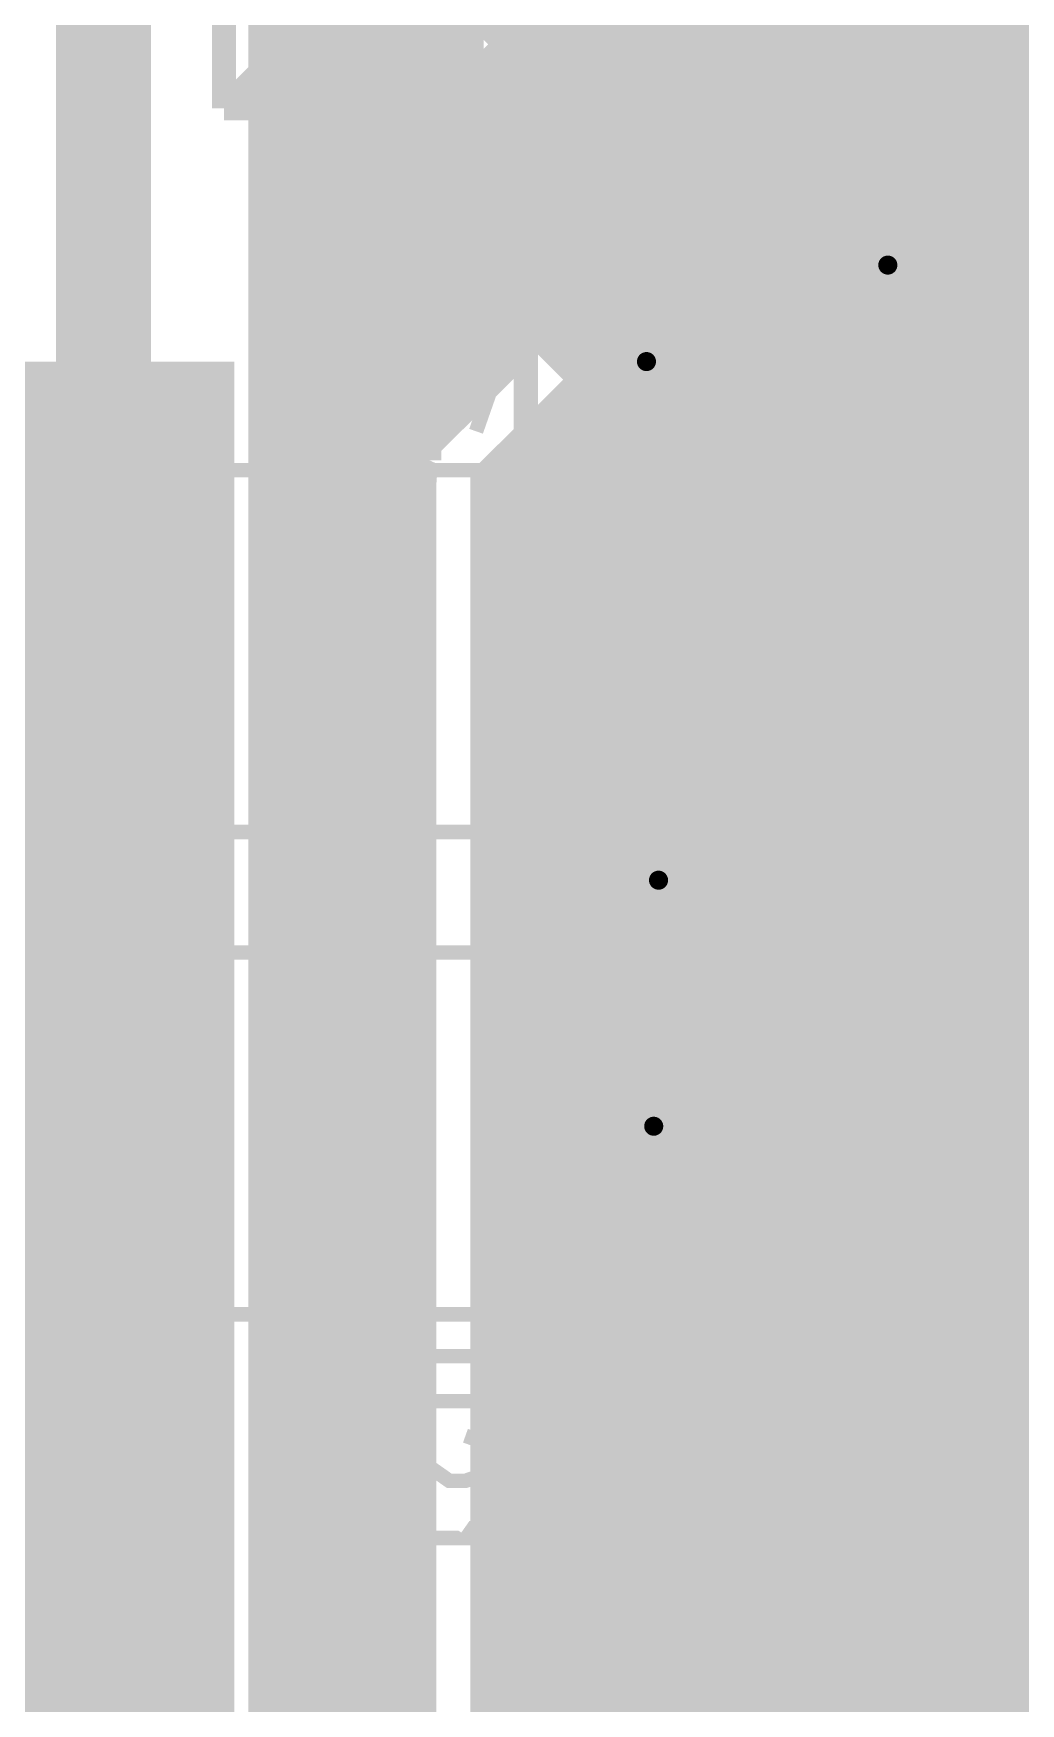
# Model space of a CAD drawing. Extents: x -11 to 221, y -93 to 178.
# Drawn here: x 67.21 to 77.6, y 91.15 to 108.74 of the extents above; entities that cross this region are included whole.
import ezdxf

# ---------------------------------------------------------------- set-up
doc = ezdxf.new("R2010")
doc.units = 0
doc.header["$MEASUREMENT"] = 0
doc.layers.get('0').update_dxf_attribs({"linetype": 'CONTINUOUS'})
for name, color, linetype in [('26-349-0_BOT', 7, 'CONTINUOUS'), ('26-349-0_DRD', 7, 'CONTINUOUS'), ('26-349-0_DRL', 2, 'CONTINUOUS'), ('26-349-0_FAB', 1, 'CONTINUOUS'), ('26-349-0_IN1', 3, 'CONTINUOUS'), ('26-349-0_IN2', 5, 'CONTINUOUS'), ('26-349-0_SMT', 14, 'CONTINUOUS'), ('26-349-0_SPT', 9, 'CONTINUOUS'), ('26-349-0_SST', 12, 'CONTINUOUS'), ('26-349-0_TOP', 11, 'CONTINUOUS'), ('THRUHOLE_TAP', 15, 'CONTINUOUS')]:
    doc.layers.add(name, color=color, linetype=linetype)

# ---------------------------------------------------------------- blocks, each defined once
blk = doc.blocks.new('ROUND_78')
at = {"const_width": 0.29972}
blk.add_lwpolyline([(-0.14986, 0, 1), (0.14986, 0, 1)], format="xyb", close=True, dxfattribs=at)
blk = doc.blocks.new('ROUND_82')
at = {"const_width": 0.29972}
blk.add_lwpolyline([(-0.14986, 0, 1), (0.14986, 0, 1)], format="xyb", close=True, dxfattribs=at)
blk = doc.blocks.new('ROUND_102')
at = {"const_width": 0.10033}
blk.add_lwpolyline([(-0.050164, 0, 1), (0.050164, 0, 1)], format="xyb", close=True, dxfattribs=at)
blk = doc.blocks.new('RECTANGLE_3')
blk.add_solid([(0.4826, 0.4064), (0.4826, -0.4064), (-0.4826, 0.4064), (-0.4826, -0.4064)])
blk = doc.blocks.new('RECTANGLE_17')
blk.add_solid([(0.508, 0.635), (0.508, -0.635), (-0.508, 0.635), (-0.508, -0.635)])
blk = doc.blocks.new('RECTANGLE_57')
blk.add_solid([(0.65024, 0.40005), (0.65024, -0.40005), (-0.65024, 0.40005), (-0.65024, -0.40005)])
blk = doc.blocks.new('ROUND_88')
at = {"const_width": 0.10033}
blk.add_lwpolyline([(-0.050164, 0, 1), (0.050164, 0, 1)], format="xyb", close=True, dxfattribs=at)

msp = doc.modelspace()

# ---------------------------------------------------------------- linework, layer by layer
at = {"layer": '26-349-0_DRD', "const_width": 0.254}
for points in [[(69.215, 110.49), (69.215, 107.95)], [(71.755, 110.49), (69.215, 107.95)], [(71.755, 107.95), (69.215, 110.49)], [(71.501, 110.49), (71.501, 107.95)], [(74.041, 110.49), (71.501, 107.95)], [(74.041, 107.95), (71.501, 110.49)], [(71.755, 107.95), (71.755, 110.49)], [(74.041, 107.95), (74.041, 110.49)], [(70.485, 110.3122), (70.485, 107.7722)], [(73.025, 110.3122), (70.485, 107.7722)], [(73.025, 107.7722), (70.485, 110.3122)], [(73.025, 107.7722), (73.025, 110.3122)], [(69.215, 107.95), (71.755, 107.95)], [(71.501, 107.95), (74.041, 107.95)], [(70.485, 107.7722), (73.025, 107.7722)], [(74.93, 107.569), (74.93, 105.029)], [(77.47, 107.569), (74.93, 107.569)], [(77.47, 107.569), (74.93, 105.029)], [(77.47, 105.029), (74.93, 107.569)], [(74.93, 107.569), (74.93, 105.029)], [(77.47, 107.569), (74.93, 107.569)], [(77.47, 107.569), (74.93, 105.029)], [(77.47, 105.029), (74.93, 107.569)], [(77.47, 105.029), (77.47, 107.569)], [(77.47, 105.029), (77.47, 107.569)], [(72.39, 106.553), (72.39, 104.013)], [(74.93, 106.553), (72.39, 106.553)], [(74.93, 106.553), (72.39, 104.013)], [(74.93, 104.013), (72.39, 106.553)], [(72.39, 106.553), (72.39, 104.013)], [(74.93, 106.553), (72.39, 106.553)], [(74.93, 106.553), (72.39, 104.013)], [(74.93, 104.013), (72.39, 106.553)], [(74.93, 104.013), (74.93, 106.553)], [(74.93, 104.013), (74.93, 106.553)], [(74.93, 105.029), (77.47, 105.029)], [(74.93, 105.029), (77.47, 105.029)], [(72.39, 104.013), (74.93, 104.013)], [(72.39, 104.013), (74.93, 104.013)], [(72.517, 101.092), (72.517, 98.552)], [(75.057, 101.092), (72.517, 101.092)], [(75.057, 101.092), (72.517, 98.552)], [(75.057, 98.552), (72.517, 101.092)], [(72.517, 101.092), (72.517, 98.552)], [(75.057, 101.092), (72.517, 101.092)], [(75.057, 101.092), (72.517, 98.552)], [(75.057, 98.552), (72.517, 101.092)], [(75.057, 98.552), (75.057, 101.092)], [(75.057, 98.552), (75.057, 101.092)], [(72.517, 98.552), (75.057, 98.552)], [(72.517, 98.552), (75.057, 98.552)], [(72.4662, 98.5012), (72.4662, 95.9612)], [(75.0062, 98.5012), (72.4662, 98.5012)], [(75.0062, 98.5012), (72.4662, 95.9612)], [(75.0062, 95.9612), (72.4662, 98.5012)], [(72.4662, 98.5012), (72.4662, 95.9612)], [(75.0062, 98.5012), (72.4662, 98.5012)], [(75.0062, 98.5012), (72.4662, 95.9612)], [(75.0062, 95.9612), (72.4662, 98.5012)], [(75.0062, 95.9612), (75.0062, 98.5012)], [(75.0062, 95.9612), (75.0062, 98.5012)], [(72.4662, 95.9612), (75.0062, 95.9612)], [(72.4662, 95.9612), (75.0062, 95.9612)]]:
    msp.add_lwpolyline(points, dxfattribs=at)
at = {"layer": '26-349-0_DRL', "const_width": 2.49936}
msp.add_lwpolyline([(68.072, 52.959), (68.072, 105.283)], dxfattribs=at)
at = {"layer": '26-349-0_FAB', "const_width": 1.00076}
msp.add_lwpolyline([(187.325, 48.26), (67.945, 48.26), (67.945, 115.57), (69.215, 116.84), (187.96, 116.84)], dxfattribs=at)
at = {"layer": '26-349-0_IN1', "const_width": 0.254}
for points in [[(165.481, 112.649), (71.247, 112.649), (69.596, 110.998), (69.596, 51.562)], [(72.5678, 112.649), (72.5678, 105.5878)], [(72.7964, 112.649), (72.7964, 105.8164)], [(73.025, 112.649), (73.025, 106.045)], [(73.2536, 112.649), (73.2536, 106.2736)], [(73.4822, 112.649), (73.4822, 106.5022)], [(73.7108, 112.649), (73.7108, 106.7308)], [(73.9394, 112.649), (73.9394, 106.9594)], [(74.168, 112.649), (74.168, 107.188)], [(74.3966, 112.649), (74.3966, 107.4166)], [(74.6252, 112.649), (74.6252, 107.6452)], [(74.8538, 112.649), (74.8538, 107.8738)], [(75.0824, 112.649), (75.0824, 108.1024)], [(75.311, 112.649), (75.311, 108.331)], [(75.5396, 112.649), (75.5396, 108.5596)], [(75.7682, 112.649), (75.7682, 108.7882)], [(75.946, 108.966), (71.374, 104.394)], [(69.8246, 108.90504), (69.8246, 51.562)], [(69.95922, 108.712), (69.596, 108.712)], [(70.0532, 108.62818), (70.0532, 51.562)], [(70.9676, 108.66882), (70.9676, 51.562)], [(71.10222, 108.712), (71.01078, 108.712)], [(71.1962, 108.56976), (71.1962, 51.562)], [(72.3392, 108.60278), (72.3392, 105.3592)], [(75.692, 108.712), (72.40778, 108.712)], [(71.28256, 108.4834), (69.596, 108.4834)], [(70.2818, 108.51642), (70.2818, 51.562)], [(70.5104, 108.48848), (70.5104, 51.562)], [(70.739, 108.5342), (70.739, 51.562)], [(71.4248, 108.38942), (71.4248, 104.4448)], [(72.1106, 108.40212), (72.1106, 105.1306)], [(75.4634, 108.4834), (72.2249, 108.4834)], [(75.2348, 108.2548), (69.596, 108.2548)], [(71.6534, 108.3183), (71.6534, 104.6734)], [(71.882, 108.32338), (71.882, 104.902)], [(83.60918, 108.22432), (76.073, 108.204)], [(77.597, 108.20908), (77.597, 96.393)], [(76.073, 108.204), (73.85558, 105.98658)], [(75.9968, 108.1278), (75.9968, 66.167)], [(76.2254, 108.204), (76.2254, 66.167)], [(76.454, 108.204), (76.454, 66.167)], [(76.6826, 108.20654), (76.6826, 66.167)], [(76.9112, 108.20654), (76.9112, 82.99958)], [(77.1398, 108.20654), (77.1398, 83.14944)], [(77.3684, 108.20654), (77.3684, 83.20278)], [(75.0062, 108.0262), (69.596, 108.0262)], [(75.7682, 107.8992), (75.7682, 66.167)], [(83.53552, 108.0262), (75.8952, 108.0262)], [(74.7776, 107.7976), (69.596, 107.7976)], [(83.52282, 107.7976), (75.6666, 107.7976)], [(74.549, 107.569), (69.596, 107.569)], [(83.58632, 107.569), (75.438, 107.569)], [(75.5396, 107.6706), (75.5396, 66.167)], [(74.3204, 107.3404), (69.596, 107.3404)], [(83.75142, 107.3404), (75.2094, 107.3404)], [(75.311, 107.442), (75.311, 66.167)], [(75.0824, 107.2134), (75.0824, 66.167)], [(74.0918, 107.1118), (69.596, 107.1118)], [(74.8538, 106.9848), (74.8538, 76.52766)], [(148.57222, 107.1118), (74.9808, 107.1118)], [(73.8632, 106.8832), (69.596, 106.8832)], [(84.02828, 106.8832), (74.7522, 106.8832)], [(73.6346, 106.6546), (69.596, 106.6546)], [(83.64982, 106.6546), (74.5236, 106.6546)], [(74.6252, 106.7562), (74.6252, 84.39658)], [(74.3966, 106.5276), (74.3966, 84.56168)], [(73.406, 106.426), (69.596, 106.426)], [(74.168, 106.299), (74.168, 105.80878)], [(83.5152, 106.426), (74.295, 106.426)], [(73.1774, 106.1974), (69.596, 106.1974)], [(80.71104, 106.1974), (74.0664, 106.1974)], [(72.9488, 105.9688), (69.596, 105.9688)], [(80.43418, 105.9688), (73.914, 105.9688)], [(73.9394, 106.0704), (73.9394, 105.95864)], [(72.7202, 105.7402), (69.596, 105.7402)], [(80.32242, 105.7402), (74.2315, 105.7402)], [(72.4916, 105.5116), (69.596, 105.5116)], [(80.29448, 105.5116), (74.35342, 105.5116)], [(72.263, 105.283), (69.596, 105.283)], [(80.3402, 105.283), (74.39152, 105.283)], [(72.0344, 105.0544), (69.596, 105.0544)], [(72.95388, 105.08488), (71.9328, 104.0638)], [(72.96404, 105.0544), (72.9234, 105.0544)], [(80.47482, 105.0544), (74.35342, 105.0544)], [(72.7964, 104.9274), (72.7964, 88.9889)], [(73.025, 104.91978), (73.025, 88.98382)], [(71.8058, 104.8258), (69.596, 104.8258)], [(72.5678, 104.6988), (72.5678, 88.91778)], [(73.0885, 104.8258), (72.6948, 104.8258)], [(74.168, 104.75722), (74.168, 84.62264)], [(80.85328, 104.8258), (74.2315, 104.8258)], [(71.5772, 104.5972), (69.596, 104.5972)], [(73.406, 104.5972), (72.4662, 104.5972)], [(73.2536, 104.6734), (73.2536, 88.90508)], [(73.4822, 104.5718), (73.4822, 88.70442)], [(73.7108, 104.55402), (73.7108, 84.52104)], [(85.8012, 104.5972), (73.914, 104.5972)], [(73.9394, 104.60736), (73.9394, 84.61248)], [(71.374, 104.3686), (69.596, 104.3686)], [(71.374, 104.394), (71.374, 104.24414)], [(85.5726, 104.3686), (72.2376, 104.3686)], [(72.3392, 104.4702), (72.3392, 88.73744)], [(72.1106, 104.2416), (72.1106, 66.167)], [(71.33844, 104.14), (69.596, 104.14)], [(71.3232, 104.013), (71.3232, 74.93)], [(71.9328, 104.0638), (71.9328, 66.167)], [(85.344, 104.14), (72.009, 104.14)], [(71.3232, 103.9114), (69.596, 103.9114)], [(85.1154, 103.9114), (71.9328, 103.9114)], [(71.3232, 103.6828), (69.596, 103.6828)], [(84.8868, 103.6828), (71.9328, 103.6828)], [(71.3232, 103.4542), (69.596, 103.4542)], [(84.6582, 103.4542), (71.9328, 103.4542)], [(71.3232, 103.2256), (69.596, 103.2256)], [(84.4296, 103.2256), (71.9328, 103.2256)], [(71.3232, 102.997), (69.596, 102.997)], [(84.201, 102.997), (71.9328, 102.997)], [(71.3232, 102.7684), (69.596, 102.7684)], [(80.96504, 102.7684), (71.9328, 102.7684)], [(71.3232, 102.5398), (69.596, 102.5398)], [(80.68818, 102.5398), (71.9328, 102.5398)], [(71.3232, 102.3112), (69.596, 102.3112)], [(78.94828, 102.3112), (71.9328, 102.3112)], [(71.3232, 102.0826), (69.596, 102.0826)], [(78.56982, 102.0826), (71.9328, 102.0826)], [(71.3232, 101.854), (69.596, 101.854)], [(78.4352, 101.854), (71.9328, 101.854)], [(71.3232, 101.6254), (69.596, 101.6254)], [(78.38948, 101.6254), (71.9328, 101.6254)], [(71.3232, 101.3968), (69.596, 101.3968)], [(78.41742, 101.3968), (71.9328, 101.3968)], [(71.3232, 101.1682), (69.596, 101.1682)], [(78.52918, 101.1682), (71.9328, 101.1682)], [(82.29346, 101.08946), (77.47, 96.266)], [(71.3232, 100.9396), (69.596, 100.9396)], [(78.80604, 100.9396), (71.9328, 100.9396)], [(71.3232, 100.711), (69.596, 100.711)], [(81.915, 100.711), (71.9328, 100.711)], [(71.3232, 100.4824), (69.596, 100.4824)], [(81.6864, 100.4824), (71.9328, 100.4824)], [(71.3232, 100.2538), (69.596, 100.2538)], [(81.4578, 100.2538), (71.9328, 100.2538)], [(71.3232, 100.0252), (69.596, 100.0252)], [(81.2292, 100.0252), (71.9328, 100.0252)], [(71.3232, 99.7966), (69.596, 99.7966)], [(81.0006, 99.7966), (71.9328, 99.7966)], [(71.3232, 99.568), (69.596, 99.568)], [(80.772, 99.568), (71.9328, 99.568)], [(71.3232, 99.3394), (69.596, 99.3394)], [(80.5434, 99.3394), (71.9328, 99.3394)], [(71.3232, 99.1108), (69.596, 99.1108)], [(80.3148, 99.1108), (71.9328, 99.1108)], [(71.3232, 98.8822), (69.596, 98.8822)], [(80.0862, 98.8822), (71.9328, 98.8822)], [(71.3232, 98.6536), (69.596, 98.6536)], [(79.8576, 98.6536), (71.9328, 98.6536)], [(71.3232, 98.425), (69.596, 98.425)], [(79.629, 98.425), (71.9328, 98.425)], [(71.3232, 98.1964), (69.596, 98.1964)], [(79.4004, 98.1964), (71.9328, 98.1964)], [(71.3232, 97.9678), (69.596, 97.9678)], [(79.1718, 97.9678), (71.9328, 97.9678)], [(71.3232, 97.7392), (69.596, 97.7392)], [(78.9432, 97.7392), (71.9328, 97.7392)], [(71.3232, 97.5106), (69.596, 97.5106)], [(78.7146, 97.5106), (71.9328, 97.5106)], [(71.3232, 97.282), (69.596, 97.282)], [(78.486, 97.282), (71.9328, 97.282)], [(71.3232, 97.0534), (69.596, 97.0534)], [(78.2574, 97.0534), (71.9328, 97.0534)], [(71.3232, 96.8248), (69.596, 96.8248)], [(78.0288, 96.8248), (71.9328, 96.8248)], [(71.3232, 96.5962), (69.596, 96.5962)], [(77.8002, 96.5962), (71.9328, 96.5962)], [(71.3232, 96.3676), (69.596, 96.3676)], [(77.5716, 96.3676), (71.9328, 96.3676)], [(77.47, 96.266), (77.47, 83.20278)], [(71.3232, 96.139), (69.596, 96.139)], [(77.47, 96.139), (71.9328, 96.139)], [(71.3232, 95.9104), (69.596, 95.9104)], [(77.47, 95.9104), (71.9328, 95.9104)], [(71.3232, 95.6818), (69.596, 95.6818)], [(77.47, 95.6818), (71.9328, 95.6818)], [(71.3232, 95.4532), (69.596, 95.4532)], [(77.47, 95.4532), (71.9328, 95.4532)], [(71.3232, 95.2246), (69.596, 95.2246)], [(77.47, 95.2246), (71.9328, 95.2246)], [(71.3232, 94.996), (69.596, 94.996)], [(77.47, 94.996), (71.9328, 94.996)], [(71.3232, 94.7674), (69.596, 94.7674)], [(77.47, 94.7674), (71.9328, 94.7674)], [(71.3232, 94.5388), (69.596, 94.5388)], [(77.47, 94.5388), (71.9328, 94.5388)], [(71.3232, 94.3102), (69.596, 94.3102)], [(77.47, 94.3102), (71.9328, 94.3102)], [(71.3232, 94.0816), (69.596, 94.0816)], [(77.47, 94.0816), (71.9328, 94.0816)], [(71.3232, 93.853), (69.596, 93.853)], [(77.47, 93.853), (71.9328, 93.853)], [(71.3232, 93.6244), (69.596, 93.6244)], [(77.47, 93.6244), (71.9328, 93.6244)], [(71.3232, 93.3958), (69.596, 93.3958)], [(77.47, 93.3958), (71.9328, 93.3958)], [(71.3232, 93.1672), (69.596, 93.1672)], [(77.47, 93.1672), (71.9328, 93.1672)], [(71.3232, 92.9386), (69.596, 92.9386)], [(77.47, 92.9386), (71.9328, 92.9386)], [(71.3232, 92.71), (69.596, 92.71)], [(77.47, 92.71), (71.9328, 92.71)], [(71.3232, 92.4814), (69.596, 92.4814)], [(77.47, 92.4814), (71.9328, 92.4814)], [(71.3232, 92.2528), (69.596, 92.2528)], [(77.47, 92.2528), (71.9328, 92.2528)], [(71.3232, 92.0242), (69.596, 92.0242)], [(77.47, 92.0242), (71.9328, 92.0242)], [(71.3232, 91.7956), (69.596, 91.7956)], [(77.47, 91.7956), (71.9328, 91.7956)], [(71.3232, 91.567), (69.596, 91.567)], [(77.47, 91.567), (71.9328, 91.567)], [(71.3232, 91.3384), (69.596, 91.3384)], [(77.47, 91.3384), (71.9328, 91.3384)], [(71.3232, 91.1098), (69.596, 91.1098)], [(77.47, 91.1098), (71.9328, 91.1098)]]:
    msp.add_lwpolyline(points, dxfattribs=at)
for points in [[(69.75348, 109.22, 0.4142136), (70.485, 108.48848)], [(71.755, 108.31068, 0.4142136), (72.48652, 109.0422)], [(70.485, 108.48848, 0.2369843), (71.07174, 108.78312)], [(71.07174, 108.78312, 0.3116286), (71.755, 108.31068)], [(74.39152, 105.283, 0.3368558), (73.85558, 105.98658)], [(73.66, 104.55148, 0.4142136), (74.39152, 105.283)], [(72.95388, 105.08488, 0.3361838), (73.66, 104.54894)], [(71.374, 104.24414, 0.1071584), (71.32389, 104.013)]]:
    msp.add_lwpolyline(points, format="xyb", dxfattribs=at)
at = {"layer": '26-349-0_IN2', "const_width": 0.254}
for points in [[(69.723, 112.141), (69.723, 108.331), (73.787, 104.267)], [(69.9516, 112.141), (69.9516, 108.1024)], [(70.1802, 112.141), (70.1802, 107.8738)], [(70.4088, 112.141), (70.4088, 107.6452)], [(70.6374, 112.141), (70.6374, 107.4166)], [(70.866, 112.141), (70.866, 107.188)], [(71.0946, 112.141), (71.0946, 106.9594)], [(73.6092, 112.141), (73.6092, 104.4448)], [(73.8378, 112.141), (73.8378, 100.44938)], [(74.0664, 112.141), (74.0664, 100.38588)], [(74.295, 112.141), (74.295, 100.19284)], [(74.5236, 112.141), (74.5236, 83.00974)], [(74.7522, 112.141), (74.7522, 83.0961)], [(74.9808, 112.141), (74.9808, 83.09102)], [(75.2094, 112.141), (75.2094, 82.9945)], [(75.438, 112.141), (75.438, 82.71002)], [(75.6666, 112.141), (75.6666, 106.63428)], [(75.8952, 112.141), (75.8952, 106.85018)], [(76.1238, 112.141), (76.1238, 106.92384)], [(76.3524, 112.141), (76.3524, 106.9086)], [(76.581, 112.141), (76.581, 106.79938)], [(76.8096, 112.141), (76.8096, 106.45648)], [(77.0382, 112.141), (77.0382, 52.959)], [(77.2668, 112.141), (77.2668, 52.959)], [(77.4954, 112.141), (77.4954, 52.959)], [(77.724, 112.141), (77.724, 52.959)], [(73.3806, 109.05998), (73.3806, 104.6734)], [(71.2343, 108.6866), (69.723, 108.6866)], [(71.3232, 108.585), (71.3232, 106.7308)], [(72.2376, 108.63834), (72.2376, 105.8164)], [(72.43572, 108.6866), (72.27316, 108.6866)], [(72.4662, 108.66882), (72.4662, 105.5878)], [(72.6948, 108.59516), (72.6948, 105.3592)], [(72.9234, 108.60786), (72.9234, 105.1306)], [(149.93112, 108.6866), (73.10628, 108.6866)], [(73.152, 108.71708), (73.152, 104.902)], [(71.52132, 108.458), (69.723, 108.458)], [(71.5518, 108.4453), (71.5518, 106.5022)], [(71.7804, 108.41228), (71.7804, 106.2736)], [(150.12162, 108.458), (71.98868, 108.458)], [(72.009, 108.46562), (72.009, 106.045)], [(174.117, 108.2294), (69.8246, 108.2294)], [(174.117, 108.0008), (70.0532, 108.0008)], [(174.117, 107.7722), (70.2818, 107.7722)], [(174.117, 107.5436), (70.5104, 107.5436)], [(174.117, 107.315), (70.739, 107.315)], [(148.76272, 107.0864), (70.9676, 107.0864)], [(75.9079, 106.8578), (71.1962, 106.8578)], [(123.11126, 106.8578), (76.48956, 106.8578)], [(75.66406, 106.6292), (71.4248, 106.6292)], [(89.10066, 106.6292), (76.73594, 106.6292)], [(75.5777, 106.4006), (71.6534, 106.4006)], [(88.94826, 106.4006), (76.8223, 106.4006)], [(75.58278, 106.172), (71.882, 106.172)], [(76.8096, 106.13898), (76.8096, 74.70648)], [(88.90508, 106.172), (76.81722, 106.172)], [(75.6793, 105.9434), (72.1106, 105.9434)], [(75.6666, 105.96372), (75.6666, 74.88428)], [(88.94826, 105.9434), (76.7207, 105.9434)], [(75.8952, 105.74782), (75.8952, 75.10018)], [(76.581, 105.79608), (76.581, 75.04938)], [(75.96378, 105.7148), (72.3392, 105.7148)], [(76.1238, 105.67416), (76.1238, 75.17384)], [(76.3524, 105.68686), (76.3524, 75.1586)], [(89.10066, 105.7148), (76.43622, 105.7148)], [(98.7679, 105.4862), (72.5678, 105.4862)], [(149.44598, 105.2576), (72.7964, 105.2576)], [(149.10308, 105.029), (73.025, 105.029)], [(148.99386, 104.8004), (73.2536, 104.8004)], [(148.98116, 104.5718), (73.4822, 104.5718)], [(149.05482, 104.3432), (73.7108, 104.3432)], [(73.787, 104.267), (73.787, 100.45192)], [(149.27072, 104.1146), (73.787, 104.1146)], [(150.51278, 103.886), (73.787, 103.886)], [(150.6093, 103.6574), (73.787, 103.6574)], [(150.89378, 103.4288), (73.787, 103.4288)], [(150.56866, 103.2002), (73.787, 103.2002)], [(150.41626, 102.9716), (73.787, 102.9716)], [(150.37308, 102.743), (73.787, 102.743)], [(150.41626, 102.5144), (73.787, 102.5144)], [(83.27136, 102.2858), (73.787, 102.2858)], [(82.89544, 102.0572), (73.787, 102.0572)], [(82.67954, 101.8286), (73.787, 101.8286)], [(82.5373, 101.6), (73.787, 101.6)], [(82.4484, 101.3714), (73.787, 101.3714)], [(82.40014, 101.1428), (73.787, 101.1428)], [(82.38998, 100.9142), (73.787, 100.9142)], [(82.41792, 100.6856), (73.787, 100.6856)], [(82.48396, 100.457), (73.787, 100.457)], [(82.59318, 100.2284), (74.26706, 100.2284)], [(82.76336, 99.9998), (74.39152, 99.9998)], [(83.0326, 99.7712), (74.41438, 99.7712)], [(74.295, 99.44862), (74.295, 97.52076)], [(83.67268, 99.5426), (74.35088, 99.5426)], [(74.0664, 99.25812), (74.0664, 97.76714)], [(153.3144, 99.314), (74.15784, 99.314)], [(73.787, 99.19208), (73.787, 97.85858)], [(153.1493, 99.0854), (73.787, 99.0854)], [(73.8378, 99.19462), (73.8378, 97.8535)], [(125.8189, 98.8568), (73.787, 98.8568)], [(125.57506, 98.6282), (73.787, 98.6282)], [(125.4887, 98.3996), (73.787, 98.3996)], [(125.49378, 98.171), (73.787, 98.171)], [(125.5903, 97.9424), (73.787, 97.9424)], [(125.87478, 97.7138), (74.14006, 97.7138)], [(153.36266, 97.4852), (74.31278, 97.4852)], [(153.67, 97.2566), (74.36612, 97.2566)], [(153.62428, 97.028), (74.3331, 97.028)], [(153.3398, 96.7994), (74.1934, 96.7994)], [(74.295, 96.9391), (74.295, 82.76336)], [(73.787, 96.60382), (73.787, 89.789)], [(73.8378, 96.6089), (73.8378, 52.959)], [(74.0664, 96.69526), (74.0664, 52.959)], [(153.16454, 96.5708), (73.787, 96.5708)], [(153.05532, 96.3422), (73.787, 96.3422)], [(152.99436, 96.1136), (73.787, 96.1136)], [(152.97404, 95.885), (73.787, 95.885)], [(120.1674, 95.6564), (73.787, 95.6564)], [(120.04548, 95.4278), (73.787, 95.4278)], [(86.56066, 95.1992), (73.787, 95.1992)], [(86.40826, 94.9706), (73.787, 94.9706)], [(86.36508, 94.742), (73.787, 94.742)], [(86.40826, 94.5134), (73.787, 94.5134)], [(86.56066, 94.2848), (73.787, 94.2848)], [(160.50768, 94.0562), (73.787, 94.0562)], [(156.30398, 93.8276), (73.787, 93.8276)], [(155.96108, 93.599), (73.787, 93.599)], [(155.85186, 93.3704), (73.787, 93.3704)], [(81.99882, 93.1418), (73.787, 93.1418)], [(81.80832, 92.9132), (73.787, 92.9132)], [(81.74482, 92.6846), (73.787, 92.6846)], [(81.76768, 92.456), (73.787, 92.456)], [(81.8896, 92.2274), (73.787, 92.2274)], [(151.08682, 91.9988), (73.787, 91.9988)], [(151.01316, 91.7702), (73.787, 91.7702)], [(151.02586, 91.5416), (73.787, 91.5416)], [(151.13508, 91.313), (73.787, 91.313)], [(151.47798, 91.0844), (73.787, 91.0844)]]:
    msp.add_lwpolyline(points, dxfattribs=at)
for points in [[(72.771, 108.59008, 0.4142136), (73.40092, 109.22)], [(71.12508, 109.0422, 0.4142136), (71.755, 108.41228)], [(71.755, 108.41228, 0.2909308), (72.32396, 108.7755)], [(72.32396, 108.7755, 0.1996529), (72.771, 108.58958)], [(76.2, 106.92892, 0.4142136), (75.57008, 106.299)], [(76.82992, 106.299, 0.4142136), (76.2, 106.92892)], [(75.57008, 106.299, 0.4142136), (76.2, 105.66908)], [(76.2, 105.66908, 0.4142136), (76.82992, 106.299)], [(74.41692, 99.822, 0.4142136), (73.787, 100.45192)], [(73.787, 99.19208, 0.4142136), (74.41692, 99.822)], [(74.36612, 97.2312, 0.3907443), (73.787, 97.85858)], [(74.36612, 97.2312, 0.3907443), (73.787, 97.85858)], [(73.787, 96.60382, 0.3907434), (74.36612, 97.2312)], [(73.787, 96.60382, 0.3907434), (74.36612, 97.2312)]]:
    msp.add_lwpolyline(points, format="xyb", dxfattribs=at)
at = {"layer": '26-349-0_SST', "const_width": 0.1524}
for points in [[(75.3745, 110.0455), (75.3745, 107.1245), (77.0128, 107.1245), (77.0128, 110.0455), (75.3745, 110.0455)], [(70.9295, 108.7755), (70.9295, 105.8545), (72.5678, 105.8545), (72.5678, 108.7755), (70.9295, 108.7755)], [(72.8345, 108.7755), (72.8345, 105.8545), (74.4728, 105.8545), (74.4728, 108.7755), (72.8345, 108.7755)], [(75.7174, 106.86034), (75.7174, 106.50474), (75.88758, 106.38536), (76.05776, 106.38536), (76.2254, 106.50474), (76.2254, 106.86034), (75.2094, 106.86034)], [(75.7174, 106.56316), (75.2094, 106.38536)], [(75.7174, 105.60812), (75.88758, 105.54716), (76.05776, 105.54716), (76.2254, 105.60812), (76.2254, 105.96372), (76.05776, 106.02214), (75.88758, 106.02214), (75.7174, 105.96372), (75.7174, 105.60812), (75.54976, 105.54716), (75.37958, 105.54716), (75.2094, 105.60812), (75.2094, 105.96372), (75.37958, 106.02214), (75.54976, 106.02214), (75.7174, 105.96372)], [(70.90918, 105.05694), (71.26478, 105.05694), (71.38416, 105.22712), (71.38416, 105.39476), (71.26478, 105.56494), (70.90918, 105.56494), (70.90918, 104.54894)], [(71.86676, 104.54894), (72.22236, 105.56494), (71.74738, 105.56494)], [(72.70496, 104.54894), (73.06056, 105.56494), (72.58558, 105.56494)], [(76.8858, 105.45826), (76.71562, 105.39984), (76.71562, 105.16108), (76.8858, 105.10266), (77.05598, 104.98328), (77.56398, 104.98328), (77.73162, 105.04424), (77.73162, 105.39984), (77.56398, 105.45826), (76.8858, 105.45826)], [(75.2094, 105.06456), (76.2254, 104.70896), (76.2254, 105.18394)], [(77.05598, 105.22204), (76.71562, 104.98328)], [(71.20636, 105.05694), (71.38416, 104.54894)], [(77.22362, 104.20604), (77.22362, 104.56164), (77.3938, 104.62006), (77.56398, 104.62006), (77.73162, 104.56164), (77.73162, 104.20604), (77.56398, 104.14508), (77.3938, 104.14508), (76.71562, 104.38384)], [(74.8284, 104.44734), (74.8284, 104.09174), (74.99858, 103.97236), (75.16876, 103.97236), (75.3364, 104.09174), (75.3364, 104.44734), (74.3204, 104.44734)], [(72.136, 100.33), (64.516, 100.33), (64.516, 104.14), (72.136, 104.14), (72.136, 100.33)], [(74.8284, 104.15016), (74.3204, 103.97236)], [(76.073, 99.314), (80.137, 99.314), (80.137, 103.886), (78.359, 103.886), (78.105, 103.632), (77.851, 103.886), (76.073, 103.886), (76.073, 99.314)], [(72.1487, 103.30434), (72.57288, 103.30434), (72.57288, 103.70566), (72.1487, 103.70566)], [(72.57288, 103.70566), (72.7202, 103.70566), (72.87514, 103.70566), (73.37552, 103.70566), (73.37552, 103.30434), (72.87514, 103.30434), (72.7202, 103.30434), (72.57288, 103.30434)], [(72.7202, 103.30434), (72.7202, 103.70566)], [(72.87514, 103.30434), (72.87514, 103.70566)], [(74.8284, 103.55072), (74.8284, 103.19512), (74.66076, 103.13416), (74.49058, 103.13416), (74.3204, 103.19512), (74.3204, 103.55072), (74.49058, 103.60914), (74.66076, 103.60914), (75.3364, 103.37292)], [(74.8284, 102.35692), (74.8284, 102.71252), (74.99858, 102.77094), (75.16876, 102.77094), (75.3364, 102.71252), (75.3364, 102.35692), (75.16876, 102.29596), (74.99858, 102.29596), (74.3204, 102.53472)], [(74.1045, 101.7905), (74.1045, 98.8695), (75.7428, 98.8695), (75.7428, 101.7905), (74.1045, 101.7905)], [(72.1487, 100.76434), (72.57288, 100.76434), (72.57288, 101.16566), (72.1487, 101.16566)], [(72.57288, 101.16566), (72.7202, 101.16566), (72.87514, 101.16566), (73.37552, 101.16566), (73.37552, 100.76434), (72.87514, 100.76434), (72.7202, 100.76434), (72.57288, 100.76434)], [(72.7202, 100.76434), (72.7202, 101.16566)], [(72.87514, 100.76434), (72.87514, 101.16566)], [(71.96582, 100.56876), (72.1487, 100.38588)], [(73.24852, 100.19792), (72.80148, 100.19792)], [(72.8726, 100.2792), (72.8726, 99.8728)], [(73.00976, 100.33), (73.00976, 99.822)], [(73.14692, 100.29952), (73.14692, 99.85248)], [(73.279, 100.06076), (72.771, 100.06076)], [(73.2282, 99.9236), (72.8218, 99.9236)], [(72.136, 95.25), (64.516, 95.25), (64.516, 99.06), (72.136, 99.06), (72.136, 95.25)], [(76.073, 94.234), (80.137, 94.234), (80.137, 98.806), (78.359, 98.806), (78.105, 98.552), (77.851, 98.806), (76.073, 98.806), (76.073, 94.234)], [(72.1487, 98.22434), (72.57288, 98.22434), (72.57288, 98.62566), (72.1487, 98.62566)], [(72.57288, 98.62566), (72.7202, 98.62566), (72.87514, 98.62566), (73.37552, 98.62566), (73.37552, 98.22434), (72.87514, 98.22434), (72.7202, 98.22434), (72.57288, 98.22434)], [(72.7202, 98.22434), (72.7202, 98.62566)], [(72.87514, 98.22434), (72.87514, 98.62566)], [(75.7555, 95.0595), (75.7555, 97.9805), (74.1172, 97.9805), (74.1172, 95.0595), (75.7555, 95.0595)], [(72.1487, 95.68434), (72.57288, 95.68434), (72.57288, 96.08566), (72.1487, 96.08566)], [(72.57288, 96.08566), (72.7202, 96.08566), (72.87514, 96.08566), (73.37552, 96.08566), (73.37552, 95.68434), (72.87514, 95.68434), (72.7202, 95.68434), (72.57288, 95.68434)], [(72.7202, 95.68434), (72.7202, 96.08566)], [(72.87514, 95.68434), (72.87514, 96.08566)], [(71.96582, 95.48876), (72.1487, 95.30588)], [(73.00976, 95.25), (73.00976, 94.742)], [(73.24852, 95.11792), (72.80148, 95.11792)], [(72.8726, 95.1992), (72.8726, 94.7928)], [(73.14692, 95.21952), (73.14692, 94.77248)], [(73.279, 94.98076), (72.771, 94.98076)], [(71.92518, 94.3356), (71.07682, 94.3356), (70.90918, 94.39402), (70.90918, 94.74962), (71.07682, 94.81058), (71.92518, 94.81058)], [(73.2282, 94.8436), (72.8218, 94.8436)], [(74.98842, 94.69628), (74.98842, 94.34068), (75.15606, 94.2213), (75.32624, 94.2213), (75.49642, 94.34068), (75.49642, 94.69628), (74.48042, 94.69628)], [(74.98842, 94.3991), (74.48042, 94.2213)], [(70.90918, 93.4974), (70.90918, 93.97238), (71.58482, 93.4974), (71.755, 93.4974), (71.92518, 93.55582), (71.92518, 93.91142), (71.755, 93.97238)], [(74.98842, 93.79966), (74.98842, 93.44406), (74.81824, 93.3831), (74.64806, 93.3831), (74.48042, 93.44406), (74.48042, 93.79966), (74.64806, 93.85808), (74.81824, 93.85808), (75.49642, 93.62186)], [(77.7748, 93.39326), (77.60462, 93.33484), (77.60462, 93.09608), (77.7748, 93.03766), (77.94498, 92.91828), (78.45298, 92.91828), (78.62062, 92.97924), (78.62062, 93.33484), (78.45298, 93.39326), (77.7748, 93.39326)], [(77.94498, 93.15704), (77.60462, 92.91828)], [(70.90918, 92.77858), (70.90918, 93.0148)], [(70.90918, 92.89542), (71.92518, 92.89542), (71.755, 93.0148)], [(74.98842, 92.96146), (74.98842, 92.60586), (74.81824, 92.5449), (74.64806, 92.5449), (74.48042, 92.60586), (74.48042, 92.96146), (74.64806, 93.01988), (74.81824, 93.01988), (75.49642, 92.78366)], [(78.11262, 92.49664), (78.11262, 92.14104), (77.94498, 92.08008), (77.7748, 92.08008), (77.60462, 92.14104), (77.60462, 92.49664), (77.7748, 92.55506), (77.94498, 92.55506), (78.62062, 92.31884)]]:
    msp.add_lwpolyline(points, dxfattribs=at)
for points in [[(73.025, 100.33, 0.4142136), (72.771, 100.076)], [(73.279, 100.076, 0.4142136), (73.025, 100.33)], [(72.771, 100.076, 0.4142136), (73.025, 99.822)], [(73.025, 99.822, 0.4142136), (73.279, 100.076)], [(73.025, 95.25, 0.4142136), (72.771, 94.996)], [(73.279, 94.996, 0.4142136), (73.025, 95.25)], [(72.771, 94.996, 0.4142136), (73.025, 94.742)], [(73.025, 94.742, 0.4142136), (73.279, 94.996)]]:
    msp.add_lwpolyline(points, format="xyb", dxfattribs=at)
at = {"layer": '26-349-0_TOP'}
for points, const_width in [([(71.755, 110.95482), (71.755, 109.0422), (71.755, 108.0262)], 0.381), ([(73.66, 108.0262), (73.66, 109.601), (73.025, 110.236), (73.025, 110.95482)], 0.381), ([(71.755, 109.0422), (71.755, 108.0262)], 0.381), ([(72.771, 109.22), (72.771, 107.315), (72.0598, 106.6038), (71.755, 106.6038)], 0.2032), ([(73.66, 108.0262), (73.8124, 107.8738), (76.2, 107.8738)], 0.2032), ([(76.2, 106.299), (76.2, 107.8738)], 0.2032), ([(76.2, 106.299), (76.2, 107.8738)], 0.2032), ([(73.66, 105.283), (73.66, 106.6038)], 0.381), ([(73.66, 105.283), (73.66, 106.6038)], 0.381), ([(73.025, 103.505), (77.343, 103.505), (78.105, 102.743)], 0.381), ([(74.93, 101.0412), (74.8538, 100.965), (73.025, 100.965)], 0.381), ([(81.28, 99.6188), (80.7212, 99.06), (77.978, 99.06), (77.089, 99.949), (77.089, 100.457)], 0.381), ([(74.93, 99.6188), (73.9902, 99.6188), (73.787, 99.822)], 0.2032), ([(74.93, 99.6188), (73.9902, 99.6188), (73.787, 99.822)], 0.2032), ([(73.025, 98.425), (77.343, 98.425), (78.105, 97.663)], 0.381), ([(73.7362, 97.2312), (74.93, 97.2312)], 0.2032), ([(74.93, 97.2312), (73.7362, 97.2312)], 0.2032), ([(73.025, 95.885), (74.8538, 95.885), (74.93, 95.8088)], 0.381), ([(81.28, 92.6338), (78.8162, 92.6338), (77.089, 94.361), (77.089, 95.377)], 0.381)]:
    msp.add_lwpolyline(points, dxfattribs=dict(at, const_width=const_width))

# ---------------------------------------------------------------- block references
at = {"layer": '26-349-0_BOT'}
for name, p in [('ROUND_78', (76.2, 106.299)), ('ROUND_82', (73.66, 105.283)), ('ROUND_78', (73.787, 99.822)), ('ROUND_78', (73.7362, 97.2312))]:
    msp.add_blockref(name, p, dxfattribs=at)
at = {"layer": '26-349-0_DRL'}
for p in [(76.2, 106.299), (73.66, 105.283), (73.787, 99.822), (73.7362, 97.2312)]:
    msp.add_blockref('ROUND_102', p, dxfattribs=at)
at = {"layer": '26-349-0_IN1'}
for name, p in [('ROUND_78', (76.2, 106.299)), ('ROUND_82', (73.66, 105.283)), ('ROUND_78', (73.787, 99.822)), ('ROUND_78', (73.7362, 97.2312))]:
    msp.add_blockref(name, p, dxfattribs=at)
at = {"layer": '26-349-0_IN2'}
for name, p in [('ROUND_78', (76.2, 106.299)), ('ROUND_82', (73.66, 105.283)), ('ROUND_78', (73.787, 99.822)), ('ROUND_78', (73.7362, 97.2312))]:
    msp.add_blockref(name, p, dxfattribs=at)
at = {"layer": '26-349-0_SMT'}
for name, p in [('RECTANGLE_3', (71.755, 108.0262)), ('RECTANGLE_3', (73.66, 108.0262)), ('RECTANGLE_3', (76.2, 107.8738)), ('RECTANGLE_3', (71.755, 106.6038)), ('RECTANGLE_3', (73.66, 106.6038)), ('RECTANGLE_57', (73.025, 103.505)), ('RECTANGLE_17', (78.105, 102.743)), ('RECTANGLE_57', (73.025, 100.965)), ('RECTANGLE_3', (74.93, 101.0412)), ('RECTANGLE_17', (77.089, 100.457)), ('RECTANGLE_3', (74.93, 99.6188)), ('RECTANGLE_57', (73.025, 98.425)), ('RECTANGLE_17', (78.105, 97.663)), ('RECTANGLE_3', (74.93, 97.2312)), ('RECTANGLE_57', (73.025, 95.885)), ('RECTANGLE_3', (74.93, 95.8088)), ('RECTANGLE_17', (77.089, 95.377))]:
    msp.add_blockref(name, p, dxfattribs=at)
at = {"layer": '26-349-0_SPT'}
for name, p in [('RECTANGLE_3', (71.755, 108.0262)), ('RECTANGLE_3', (73.66, 108.0262)), ('RECTANGLE_3', (76.2, 107.8738)), ('RECTANGLE_3', (71.755, 106.6038)), ('RECTANGLE_3', (73.66, 106.6038)), ('RECTANGLE_57', (73.025, 103.505)), ('RECTANGLE_17', (78.105, 102.743)), ('RECTANGLE_57', (73.025, 100.965)), ('RECTANGLE_3', (74.93, 101.0412)), ('RECTANGLE_17', (77.089, 100.457)), ('RECTANGLE_3', (74.93, 99.6188)), ('RECTANGLE_57', (73.025, 98.425)), ('RECTANGLE_17', (78.105, 97.663)), ('RECTANGLE_3', (74.93, 97.2312)), ('RECTANGLE_57', (73.025, 95.885)), ('RECTANGLE_3', (74.93, 95.8088)), ('RECTANGLE_17', (77.089, 95.377))]:
    msp.add_blockref(name, p, dxfattribs=at)
at = {"layer": '26-349-0_TOP'}
for name, p in [('RECTANGLE_3', (71.755, 108.0262)), ('RECTANGLE_3', (73.66, 108.0262)), ('RECTANGLE_3', (76.2, 107.8738)), ('RECTANGLE_3', (71.755, 106.6038)), ('RECTANGLE_3', (73.66, 106.6038)), ('ROUND_78', (76.2, 106.299)), ('ROUND_82', (73.66, 105.283)), ('RECTANGLE_57', (73.025, 103.505)), ('RECTANGLE_17', (78.105, 102.743)), ('RECTANGLE_57', (73.025, 100.965)), ('RECTANGLE_3', (74.93, 101.0412)), ('RECTANGLE_17', (77.089, 100.457)), ('ROUND_78', (73.787, 99.822)), ('RECTANGLE_3', (74.93, 99.6188)), ('RECTANGLE_57', (73.025, 98.425)), ('RECTANGLE_17', (78.105, 97.663)), ('RECTANGLE_3', (74.93, 97.2312)), ('ROUND_78', (73.7362, 97.2312)), ('RECTANGLE_57', (73.025, 95.885)), ('RECTANGLE_3', (74.93, 95.8088)), ('RECTANGLE_17', (77.089, 95.377))]:
    msp.add_blockref(name, p, dxfattribs=at)
at = {"layer": 'THRUHOLE_TAP'}
for p in [(76.2, 106.299), (73.66, 105.283), (73.787, 99.822), (73.7362, 97.2312)]:
    msp.add_blockref('ROUND_88', p, dxfattribs=at)

doc.saveas('drawing.dxf')
